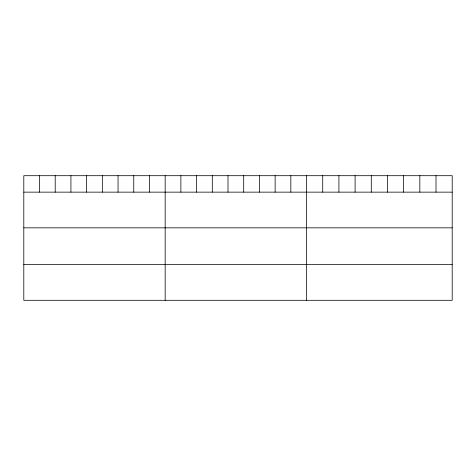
<?xml version="1.0" encoding="UTF-8"?>
<svg xmlns="http://www.w3.org/2000/svg" width="476" height="476" viewBox="0 0 476 476"><rect width="100%" height="100%" fill="white"/><g stroke="black" fill="none" stroke-linecap="round" stroke-linejoin="round"><path stroke-width="0.71" d="M452.2 192.143L452.2 300.302L23.8 300.302L23.8 175.698L452.2 175.698L452.2 192.143L23.8 192.143M23.8 227.831L452.2 227.831M23.8 264.608L452.2 264.608M436.016 175.698L436.016 192.143M419.832 175.698L419.832 192.143M403.648 175.698L403.648 192.143M387.464 175.698L387.464 192.143M371.28 175.698L371.28 192.143M355.096 175.698L355.096 192.143M338.912 175.698L338.912 192.143M322.728 175.698L322.728 192.143M306.544 175.698L306.544 300.302M290.836 175.698L290.836 192.143M275.128 175.698L275.128 192.143M259.42 175.698L259.42 192.143M243.712 175.698L243.712 192.143M228.004 175.698L228.004 192.143M212.296 175.698L212.296 192.143M196.588 175.698L196.588 192.143M180.88 175.698L180.88 192.143M165.172 175.698L165.172 300.302M149.464 175.698L149.464 192.143M133.756 175.698L133.756 192.143M118.048 175.698L118.048 192.143M102.34 175.698L102.34 192.143M86.632 175.698L86.632 192.143M70.924 175.698L70.924 192.143M55.216 175.698L55.216 192.143M39.508 175.698L39.508 192.143"/></g></svg>
